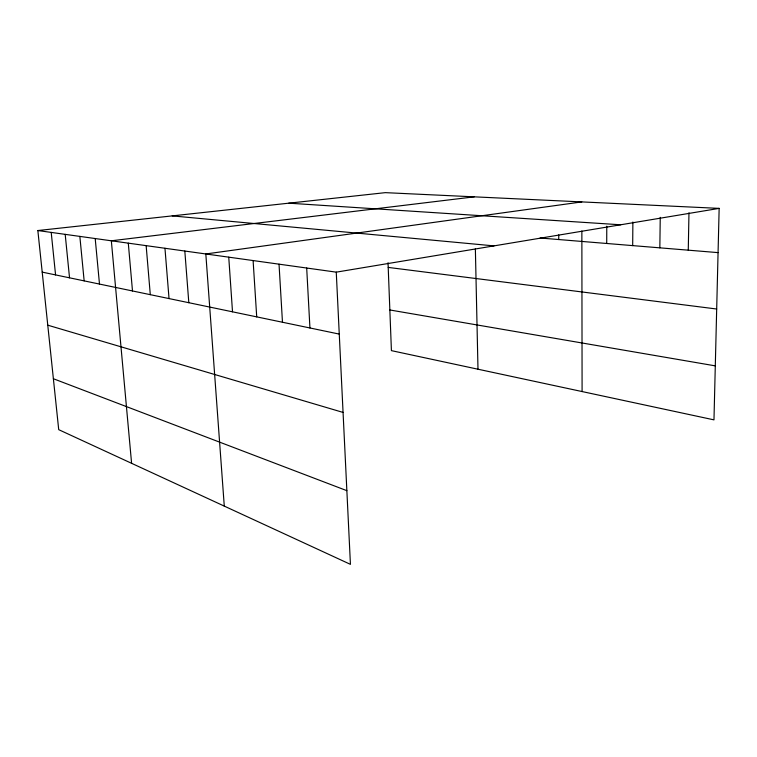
<?xml version="1.0" encoding="UTF-8"?>
<svg xmlns="http://www.w3.org/2000/svg" width="757" height="757" viewBox="0 0 757 757"><rect width="100%" height="100%" fill="white"/><g stroke="black" fill="none" stroke-linecap="round" stroke-linejoin="round"><path stroke-width="1.14" d="M606.717 243.489L606.773 226.173M632.682 245.618L632.88 222.019M659.839 247.842L660.246 217.344M688.264 250.179L688.974 212.802M37.85 230.544L336.259 272.151L350.434 564.353L58.715 429.664L37.85 230.544L385.332 192.647L719.15 208.383L713.974 419.861L391.416 350.633L388.029 262.764M336.259 272.151L719.15 208.383M581.811 201.911L205.819 253.964L224.28 506.111M474.232 196.839L111.336 240.792L131.595 463.312M288.777 203.179L620.655 224.782M540.072 238.01L718.071 252.62M172.218 215.887L493.98 245.883M388.209 267.41L716.69 309.017M389.855 309.973L715.299 365.868M42.203 272.123L339.268 334.092M47.767 325.179L343.063 412.423M53.378 378.737L346.857 490.668M51.211 232.399L55.564 274.905M65.197 234.358L69.53 277.819M79.845 236.392L84.15 280.875M95.202 238.54L99.489 284.074M128.293 243.148L132.494 290.962M146.148 245.647L150.293 294.672M164.96 248.268L169.038 298.58M184.822 251.031L188.815 302.705M228.746 257.162L232.513 311.818M253.103 260.559L256.718 316.871M279.03 264.174L282.475 322.245M306.689 268.025L309.935 327.98M475.368 248.798L477.989 369.208M558.732 234.85L558.751 239.553M581.859 230.98L582.095 391.558"/></g></svg>
